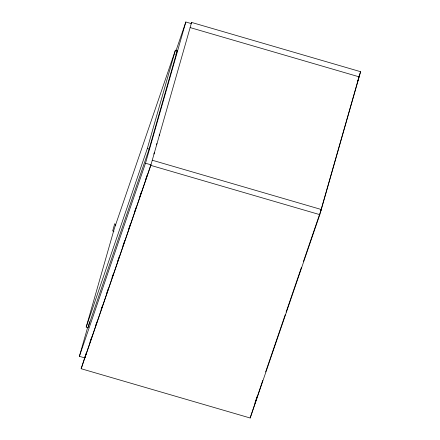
<?xml version="1.0" encoding="UTF-8"?>
<svg xmlns="http://www.w3.org/2000/svg" width="440" height="440" viewBox="0 0 440 440"><rect width="100%" height="100%" fill="white"/><g stroke="black" fill="none" stroke-linecap="round" stroke-linejoin="round"><path stroke-width="0.66" d="M86.191 327.085L114.274 228.745L175.412 50.177L177.221 50.705L149.138 149.045L88 327.613L86.191 327.085L147.323 148.517L175.412 50.177M79.387 356.318L145.497 163.224L150.931 164.808L84.821 357.902L79.387 356.318L87.681 327.283M88 327.613L89.694 321.673M191.163 23.733L191.609 22.434L360.613 71.704L319.792 214.643L250.162 418L81.163 368.731L85.965 353.843M84.821 357.902L85.954 353.942M145.497 163.224L185.834 22L191.263 23.584M153.923 154.049L154.297 152.73M156.558 144.815L156.937 143.495M159.198 135.575L159.577 134.255M81.163 368.731L150.788 165.374L191.609 22.434M250.162 418L262.757 380.369M254.947 403.172L255.514 401.192M255.547 401.429L256.867 396.809M320.661 211.239L358.545 78.59M176.038 50.606L185.834 22M175.89 54.599L177.221 50.705M89.969 342.144L91.751 336.947M95.309 326.552L96.866 322.003M101.096 309.661L102.652 305.113M106.656 293.42L108.433 288.222M111.991 277.827L113.553 273.279M117.777 260.931L119.334 256.382M122.892 245.988L124.674 240.79M128.678 229.097L130.454 223.9M134.459 212.207L136.015 207.658M139.799 196.614L141.356 192.066M145.36 180.367L147.142 175.17M358.386 78.199L360.613 71.704M357.583 81.395L359.139 76.846L190.141 27.583M265.65 371.921L285.225 314.749M286.11 312.147L301.461 267.317M303.463 261.47L321.261 209.495L152.257 160.226M147.323 148.517L149.138 149.045M150.788 165.374L319.792 214.643M113.944 231.319L112.668 230.945L114.741 223.685L115.726 225.357"/></g></svg>
